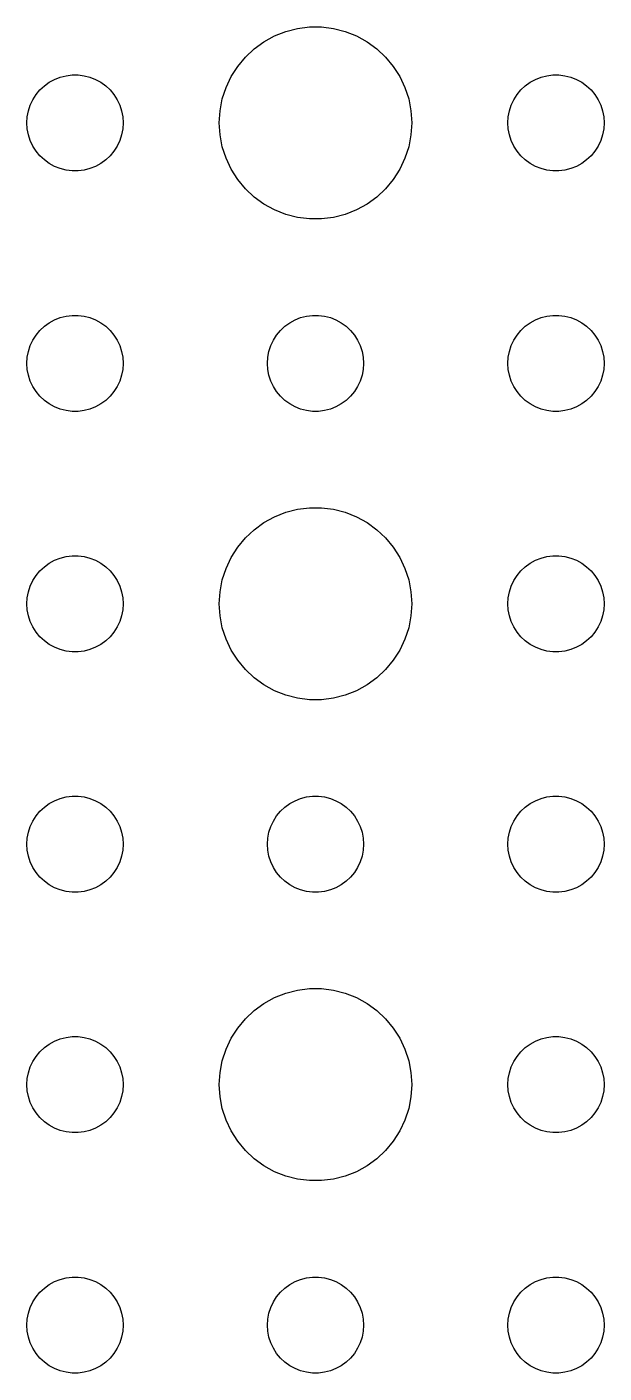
# Model space of a CAD drawing. Header units: metres. Extents: x -90 to 90, y -89 to 89.
# Drawn here: x 43.5 to 61.5, y -46.5 to -4.51 of the extents above; entities that cross this region are included whole.
import ezdxf

# ---------------------------------------------------------------- set-up
doc = ezdxf.new("R2010")
doc.units = ezdxf.units.M

msp = doc.modelspace()

# ---------------------------------------------------------------- linework, layer by layer
for p, q in [((51.5729, -4.64682), (51.9379, -4.55313)), ((51.9379, -4.55313), (52.3116, -4.50591)), ((52.3116, -4.50591), (52.6884, -4.50591)), ((52.6884, -4.50591), (53.0621, -4.55313)), ((53.0621, -4.55313), (53.427, -4.64682)), ((50.5877, -5.18845), (50.8925, -4.96701)), ((50.8925, -4.96701), (51.2227, -4.78551)), ((51.2227, -4.78551), (51.5729, -4.64682)), ((53.427, -4.64682), (53.7773, -4.78551)), ((53.7773, -4.78551), (54.1075, -4.96701)), ((54.1075, -4.96701), (54.4123, -5.18845)), ((50.0729, -5.73663), (50.3131, -5.44635)), ((50.3131, -5.44635), (50.5877, -5.18845)), ((54.4123, -5.18845), (54.6869, -5.44635)), ((54.6869, -5.44635), (54.927, -5.73663)), ((49.8711, -6.05473), (50.0729, -5.73663)), ((54.927, -5.73663), (55.1289, -6.05473)), ((44.0439, -6.34422), (44.1963, -6.23351)), ((44.1963, -6.23351), (44.3613, -6.14275)), ((44.3613, -6.14275), (44.5365, -6.07341)), ((44.5365, -6.07341), (44.7189, -6.02657)), ((44.7189, -6.02657), (44.9058, -6.00294)), ((44.9058, -6.00294), (45.0942, -6.00294)), ((45.0942, -6.00294), (45.2811, -6.02657)), ((45.2811, -6.02657), (45.4635, -6.07341)), ((45.4635, -6.07341), (45.6387, -6.14275)), ((45.6387, -6.14275), (45.8037, -6.23351)), ((45.8037, -6.23351), (45.9561, -6.34422)), ((49.7107, -6.39561), (49.8711, -6.05473)), ((55.1289, -6.05473), (55.2893, -6.39561)), ((59.0439, -6.34422), (59.1963, -6.23351)), ((59.1963, -6.23351), (59.3613, -6.14275)), ((59.3613, -6.14275), (59.5365, -6.07341)), ((59.5365, -6.07341), (59.7189, -6.02657)), ((59.7189, -6.02657), (59.9058, -6.00294)), ((59.9058, -6.00294), (60.0942, -6.00294)), ((60.0942, -6.00294), (60.2811, -6.02657)), ((60.2811, -6.02657), (60.4635, -6.07341)), ((60.4635, -6.07341), (60.6387, -6.14275)), ((60.6387, -6.14275), (60.8037, -6.23351)), ((60.8037, -6.23351), (60.9561, -6.34422)), ((43.6855, -6.77736), (43.7865, -6.61832)), ((43.7865, -6.61832), (43.9065, -6.47318)), ((43.9065, -6.47318), (44.0439, -6.34422)), ((45.9561, -6.34422), (46.0934, -6.47318)), ((46.0934, -6.47318), (46.2135, -6.61832)), ((46.2135, -6.61832), (46.3145, -6.77736)), ((49.5942, -6.75392), (49.7107, -6.39561)), ((55.2893, -6.39561), (55.4057, -6.75392)), ((58.6855, -6.77736), (58.7865, -6.61832)), ((58.7865, -6.61832), (58.9065, -6.47318)), ((58.9065, -6.47318), (59.0439, -6.34422)), ((60.9561, -6.34422), (61.0934, -6.47318)), ((61.0934, -6.47318), (61.2135, -6.61832)), ((61.2135, -6.61832), (61.3145, -6.77736)), ((43.5118, -7.312), (43.5471, -7.12695)), ((43.5471, -7.12695), (43.6053, -6.9478)), ((43.6053, -6.9478), (43.6855, -6.77736)), ((46.3145, -6.77736), (46.3947, -6.9478)), ((46.3947, -6.9478), (46.4529, -7.12695)), ((46.4529, -7.12695), (46.4882, -7.312)), ((49.5, -7.5), (49.5237, -7.12399)), ((49.5237, -7.12399), (49.5942, -6.75392)), ((55.4057, -6.75392), (55.4763, -7.12399)), ((55.4763, -7.12399), (55.5, -7.5)), ((58.5118, -7.312), (58.5471, -7.12695)), ((58.5471, -7.12695), (58.6053, -6.9478)), ((58.6053, -6.9478), (58.6855, -6.77736)), ((61.3145, -6.77736), (61.3947, -6.9478)), ((61.3947, -6.9478), (61.4529, -7.12695)), ((61.4529, -7.12695), (61.4882, -7.312)), ((43.5, -7.5), (43.5118, -7.312)), ((43.5118, -7.68799), (43.5, -7.5)), ((46.4882, -7.312), (46.5, -7.5)), ((46.5, -7.5), (46.4882, -7.68799)), ((49.5237, -7.87599), (49.5, -7.5)), ((55.5, -7.5), (55.4763, -7.87599)), ((58.5, -7.5), (58.5118, -7.312)), ((58.5118, -7.68799), (58.5, -7.5)), ((61.4882, -7.312), (61.5, -7.5)), ((61.5, -7.5), (61.4882, -7.68799)), ((43.5471, -7.87303), (43.5118, -7.68799)), ((43.6053, -8.05219), (43.5471, -7.87303)), ((46.4529, -7.87303), (46.3947, -8.05219)), ((46.4882, -7.68799), (46.4529, -7.87303)), ((49.5942, -8.24606), (49.5237, -7.87599)), ((55.4763, -7.87599), (55.4057, -8.24606)), ((58.5471, -7.87303), (58.5118, -7.68799)), ((58.6053, -8.05219), (58.5471, -7.87303)), ((61.4529, -7.87303), (61.3947, -8.05219)), ((61.4882, -7.68799), (61.4529, -7.87303)), ((43.6855, -8.22263), (43.6053, -8.05219)), ((43.7865, -8.38167), (43.6855, -8.22263)), ((43.9065, -8.52681), (43.7865, -8.38167)), ((46.2135, -8.38167), (46.0934, -8.52681)), ((46.3145, -8.22263), (46.2135, -8.38167)), ((46.3947, -8.05219), (46.3145, -8.22263)), ((49.7107, -8.60437), (49.5942, -8.24606)), ((55.4057, -8.24606), (55.2893, -8.60437)), ((58.6855, -8.22263), (58.6053, -8.05219)), ((58.7865, -8.38167), (58.6855, -8.22263)), ((58.9065, -8.52681), (58.7865, -8.38167)), ((61.2135, -8.38167), (61.0934, -8.52681)), ((61.3145, -8.22263), (61.2135, -8.38167)), ((61.3947, -8.05219), (61.3145, -8.22263)), ((44.0439, -8.65576), (43.9065, -8.52681)), ((44.1963, -8.76648), (44.0439, -8.65576)), ((44.3613, -8.85724), (44.1963, -8.76648)), ((45.8037, -8.76648), (45.6387, -8.85724)), ((45.9561, -8.65576), (45.8037, -8.76648)), ((46.0934, -8.52681), (45.9561, -8.65576)), ((49.8711, -8.94525), (49.7107, -8.60437)), ((55.2893, -8.60437), (55.1289, -8.94525)), ((59.0439, -8.65576), (58.9065, -8.52681)), ((59.1963, -8.76648), (59.0439, -8.65576)), ((59.3613, -8.85724), (59.1963, -8.76648)), ((60.8037, -8.76648), (60.6387, -8.85724)), ((60.9561, -8.65576), (60.8037, -8.76648)), ((61.0934, -8.52681), (60.9561, -8.65576)), ((44.5365, -8.92657), (44.3613, -8.85724)), ((44.7189, -8.97342), (44.5365, -8.92657)), ((44.9058, -8.99704), (44.7189, -8.97342)), ((45.0942, -8.99704), (44.9058, -8.99704)), ((45.2811, -8.97342), (45.0942, -8.99704)), ((45.4635, -8.92657), (45.2811, -8.97342)), ((45.6387, -8.85724), (45.4635, -8.92657)), ((50.0729, -9.26335), (49.8711, -8.94525)), ((55.1289, -8.94525), (54.927, -9.26335)), ((59.5365, -8.92657), (59.3613, -8.85724)), ((59.7189, -8.97342), (59.5365, -8.92657)), ((59.9058, -8.99704), (59.7189, -8.97342)), ((60.0942, -8.99704), (59.9058, -8.99704)), ((60.2811, -8.97342), (60.0942, -8.99704)), ((60.4635, -8.92657), (60.2811, -8.97342)), ((60.6387, -8.85724), (60.4635, -8.92657)), ((50.3131, -9.55363), (50.0729, -9.26335)), ((50.5877, -9.81154), (50.3131, -9.55363)), ((54.6869, -9.55363), (54.4123, -9.81154)), ((54.927, -9.26335), (54.6869, -9.55363)), ((50.8925, -10.033), (50.5877, -9.81154)), ((51.2227, -10.2145), (50.8925, -10.033)), ((54.1075, -10.033), (53.7773, -10.2145)), ((54.4123, -9.81154), (54.1075, -10.033)), ((51.5729, -10.3532), (51.2227, -10.2145)), ((51.9379, -10.4469), (51.5729, -10.3532)), ((52.3116, -10.4941), (51.9379, -10.4469)), ((52.6884, -10.4941), (52.3116, -10.4941)), ((53.0621, -10.4469), (52.6884, -10.4941)), ((53.427, -10.3532), (53.0621, -10.4469)), ((53.7773, -10.2145), (53.427, -10.3532)), ((43.9065, -13.9732), (44.0439, -13.8442)), ((44.0439, -13.8442), (44.1963, -13.7335)), ((44.1963, -13.7335), (44.3613, -13.6427)), ((44.3613, -13.6427), (44.5365, -13.5734)), ((44.5365, -13.5734), (44.7189, -13.5266)), ((44.7189, -13.5266), (44.9058, -13.5029)), ((44.9058, -13.5029), (45.0942, -13.5029)), ((45.0942, -13.5029), (45.2811, -13.5266)), ((45.2811, -13.5266), (45.4635, -13.5734)), ((45.4635, -13.5734), (45.6387, -13.6427)), ((45.6387, -13.6427), (45.8037, -13.7335)), ((45.8037, -13.7335), (45.9561, -13.8442)), ((45.9561, -13.8442), (46.0934, -13.9732)), ((51.4065, -13.9732), (51.5439, -13.8442)), ((51.5439, -13.8442), (51.6963, -13.7335)), ((51.6963, -13.7335), (51.8613, -13.6427)), ((51.8613, -13.6427), (52.0365, -13.5734)), ((52.0365, -13.5734), (52.2189, -13.5266)), ((52.2189, -13.5266), (52.4058, -13.5029)), ((52.4058, -13.5029), (52.5942, -13.5029)), ((52.5942, -13.5029), (52.7811, -13.5266)), ((52.7811, -13.5266), (52.9635, -13.5734)), ((52.9635, -13.5734), (53.1387, -13.6427)), ((53.1387, -13.6427), (53.3037, -13.7335)), ((53.3037, -13.7335), (53.4561, -13.8442)), ((53.4561, -13.8442), (53.5934, -13.9732)), ((58.9065, -13.9732), (59.0439, -13.8442)), ((59.0439, -13.8442), (59.1963, -13.7335)), ((59.1963, -13.7335), (59.3613, -13.6427)), ((59.3613, -13.6427), (59.5365, -13.5734)), ((59.5365, -13.5734), (59.7189, -13.5266)), ((59.7189, -13.5266), (59.9058, -13.5029)), ((59.9058, -13.5029), (60.0942, -13.5029)), ((60.0942, -13.5029), (60.2811, -13.5266)), ((60.2811, -13.5266), (60.4635, -13.5734)), ((60.4635, -13.5734), (60.6387, -13.6427)), ((60.6387, -13.6427), (60.8037, -13.7335)), ((60.8037, -13.7335), (60.9561, -13.8442)), ((60.9561, -13.8442), (61.0934, -13.9732)), ((43.6855, -14.2774), (43.7865, -14.1183)), ((43.7865, -14.1183), (43.9065, -13.9732)), ((46.0934, -13.9732), (46.2135, -14.1183)), ((46.2135, -14.1183), (46.3145, -14.2774)), ((51.1855, -14.2774), (51.2865, -14.1183)), ((51.2865, -14.1183), (51.4065, -13.9732)), ((53.5934, -13.9732), (53.7135, -14.1183)), ((53.7135, -14.1183), (53.8145, -14.2774)), ((58.6855, -14.2774), (58.7865, -14.1183)), ((58.7865, -14.1183), (58.9065, -13.9732)), ((61.0934, -13.9732), (61.2135, -14.1183)), ((61.2135, -14.1183), (61.3145, -14.2774)), ((43.5118, -14.812), (43.5471, -14.627)), ((43.5471, -14.627), (43.6053, -14.4478)), ((43.6053, -14.4478), (43.6855, -14.2774)), ((46.3145, -14.2774), (46.3947, -14.4478)), ((46.3947, -14.4478), (46.4529, -14.627)), ((46.4529, -14.627), (46.4882, -14.812)), ((51.0118, -14.812), (51.0471, -14.627)), ((51.0471, -14.627), (51.1053, -14.4478)), ((51.1053, -14.4478), (51.1855, -14.2774)), ((53.8145, -14.2774), (53.8947, -14.4478)), ((53.8947, -14.4478), (53.9529, -14.627)), ((53.9529, -14.627), (53.9882, -14.812)), ((58.5118, -14.812), (58.5471, -14.627)), ((58.5471, -14.627), (58.6053, -14.4478)), ((58.6053, -14.4478), (58.6855, -14.2774)), ((61.3145, -14.2774), (61.3947, -14.4478)), ((61.3947, -14.4478), (61.4529, -14.627)), ((61.4529, -14.627), (61.4882, -14.812)), ((43.5, -15), (43.5118, -14.812)), ((43.5118, -15.188), (43.5, -15)), ((46.4882, -14.812), (46.5, -15)), ((46.5, -15), (46.4882, -15.188)), ((51, -15), (51.0118, -14.812)), ((51.0118, -15.188), (51, -15)), ((53.9882, -14.812), (54, -15)), ((54, -15), (53.9882, -15.188)), ((58.5, -15), (58.5118, -14.812)), ((58.5118, -15.188), (58.5, -15)), ((61.4882, -14.812), (61.5, -15)), ((61.5, -15), (61.4882, -15.188)), ((43.5471, -15.373), (43.5118, -15.188)), ((43.6053, -15.5522), (43.5471, -15.373)), ((46.4529, -15.373), (46.3947, -15.5522)), ((46.4882, -15.188), (46.4529, -15.373)), ((51.0471, -15.373), (51.0118, -15.188)), ((51.1053, -15.5522), (51.0471, -15.373)), ((53.9529, -15.373), (53.8947, -15.5522)), ((53.9882, -15.188), (53.9529, -15.373)), ((58.5471, -15.373), (58.5118, -15.188)), ((58.6053, -15.5522), (58.5471, -15.373)), ((61.4529, -15.373), (61.3947, -15.5522)), ((61.4882, -15.188), (61.4529, -15.373)), ((43.6855, -15.7226), (43.6053, -15.5522)), ((43.7865, -15.8817), (43.6855, -15.7226)), ((43.9065, -16.0268), (43.7865, -15.8817)), ((46.2135, -15.8817), (46.0934, -16.0268)), ((46.3145, -15.7226), (46.2135, -15.8817)), ((46.3947, -15.5522), (46.3145, -15.7226)), ((51.1855, -15.7226), (51.1053, -15.5522)), ((51.2865, -15.8817), (51.1855, -15.7226)), ((51.4065, -16.0268), (51.2865, -15.8817)), ((53.7135, -15.8817), (53.5934, -16.0268)), ((53.8145, -15.7226), (53.7135, -15.8817)), ((53.8947, -15.5522), (53.8145, -15.7226)), ((58.6855, -15.7226), (58.6053, -15.5522)), ((58.7865, -15.8817), (58.6855, -15.7226)), ((58.9065, -16.0268), (58.7865, -15.8817)), ((61.2135, -15.8817), (61.0934, -16.0268)), ((61.3145, -15.7226), (61.2135, -15.8817)), ((61.3947, -15.5522), (61.3145, -15.7226)), ((44.0439, -16.1558), (43.9065, -16.0268)), ((44.1963, -16.2665), (44.0439, -16.1558)), ((44.3613, -16.3572), (44.1963, -16.2665)), ((44.5365, -16.4266), (44.3613, -16.3572)), ((45.6387, -16.3572), (45.4635, -16.4266)), ((45.8037, -16.2665), (45.6387, -16.3572)), ((45.9561, -16.1558), (45.8037, -16.2665)), ((46.0934, -16.0268), (45.9561, -16.1558)), ((51.5439, -16.1558), (51.4065, -16.0268)), ((51.6963, -16.2665), (51.5439, -16.1558)), ((51.8613, -16.3572), (51.6963, -16.2665)), ((52.0365, -16.4266), (51.8613, -16.3572)), ((53.1387, -16.3572), (52.9635, -16.4266)), ((53.3037, -16.2665), (53.1387, -16.3572)), ((53.4561, -16.1558), (53.3037, -16.2665)), ((53.5934, -16.0268), (53.4561, -16.1558)), ((59.0439, -16.1558), (58.9065, -16.0268)), ((59.1963, -16.2665), (59.0439, -16.1558)), ((59.3613, -16.3572), (59.1963, -16.2665)), ((59.5365, -16.4266), (59.3613, -16.3572)), ((60.6387, -16.3572), (60.4635, -16.4266)), ((60.8037, -16.2665), (60.6387, -16.3572)), ((60.9561, -16.1558), (60.8037, -16.2665)), ((61.0934, -16.0268), (60.9561, -16.1558)), ((44.7189, -16.4734), (44.5365, -16.4266)), ((44.9058, -16.497), (44.7189, -16.4734)), ((45.0942, -16.497), (44.9058, -16.497)), ((45.2811, -16.4734), (45.0942, -16.497)), ((45.4635, -16.4266), (45.2811, -16.4734)), ((52.2189, -16.4734), (52.0365, -16.4266)), ((52.4058, -16.497), (52.2189, -16.4734)), ((52.5942, -16.497), (52.4058, -16.497)), ((52.7811, -16.4734), (52.5942, -16.497)), ((52.9635, -16.4266), (52.7811, -16.4734)), ((59.7189, -16.4734), (59.5365, -16.4266)), ((59.9058, -16.497), (59.7189, -16.4734)), ((60.0942, -16.497), (59.9058, -16.497)), ((60.2811, -16.4734), (60.0942, -16.497)), ((60.4635, -16.4266), (60.2811, -16.4734)), ((51.2227, -19.7855), (51.5729, -19.6468)), ((51.5729, -19.6468), (51.9379, -19.5531)), ((51.9379, -19.5531), (52.3116, -19.5059)), ((52.3116, -19.5059), (52.6884, -19.5059)), ((52.6884, -19.5059), (53.0621, -19.5531)), ((53.0621, -19.5531), (53.427, -19.6468)), ((53.427, -19.6468), (53.7773, -19.7855)), ((50.5877, -20.1884), (50.8925, -19.967)), ((50.8925, -19.967), (51.2227, -19.7855)), ((53.7773, -19.7855), (54.1075, -19.967)), ((54.1075, -19.967), (54.4123, -20.1884)), ((50.0729, -20.7366), (50.3131, -20.4464)), ((50.3131, -20.4464), (50.5877, -20.1884)), ((54.4123, -20.1884), (54.6869, -20.4464)), ((54.6869, -20.4464), (54.927, -20.7366)), ((49.8711, -21.0547), (50.0729, -20.7366)), ((54.927, -20.7366), (55.1289, -21.0547)), ((43.9065, -21.4732), (44.0439, -21.3442)), ((44.0439, -21.3442), (44.1963, -21.2335)), ((44.1963, -21.2335), (44.3613, -21.1427)), ((44.3613, -21.1427), (44.5365, -21.0734)), ((44.5365, -21.0734), (44.7189, -21.0266)), ((44.7189, -21.0266), (44.9058, -21.003)), ((44.9058, -21.003), (45.0942, -21.003)), ((45.0942, -21.003), (45.2811, -21.0266)), ((45.2811, -21.0266), (45.4635, -21.0734)), ((45.4635, -21.0734), (45.6387, -21.1427)), ((45.6387, -21.1427), (45.8037, -21.2335)), ((45.8037, -21.2335), (45.9561, -21.3442)), ((45.9561, -21.3442), (46.0934, -21.4732)), ((49.5942, -21.7539), (49.7107, -21.3956)), ((49.7107, -21.3956), (49.8711, -21.0547)), ((55.1289, -21.0547), (55.2893, -21.3956)), ((55.2893, -21.3956), (55.4057, -21.7539)), ((58.9065, -21.4732), (59.0439, -21.3442)), ((59.0439, -21.3442), (59.1963, -21.2335)), ((59.1963, -21.2335), (59.3613, -21.1427)), ((59.3613, -21.1427), (59.5365, -21.0734)), ((59.5365, -21.0734), (59.7189, -21.0266)), ((59.7189, -21.0266), (59.9058, -21.003)), ((59.9058, -21.003), (60.0942, -21.003)), ((60.0942, -21.003), (60.2811, -21.0266)), ((60.2811, -21.0266), (60.4635, -21.0734)), ((60.4635, -21.0734), (60.6387, -21.1427)), ((60.6387, -21.1427), (60.8037, -21.2335)), ((60.8037, -21.2335), (60.9561, -21.3442)), ((60.9561, -21.3442), (61.0934, -21.4732)), ((43.6053, -21.9478), (43.6855, -21.7774)), ((43.6855, -21.7774), (43.7865, -21.6183)), ((43.7865, -21.6183), (43.9065, -21.4732)), ((46.0934, -21.4732), (46.2135, -21.6183)), ((46.2135, -21.6183), (46.3145, -21.7774)), ((46.3145, -21.7774), (46.3947, -21.9478)), ((49.5237, -22.124), (49.5942, -21.7539)), ((55.4057, -21.7539), (55.4763, -22.124)), ((58.6053, -21.9478), (58.6855, -21.7774)), ((58.6855, -21.7774), (58.7865, -21.6183)), ((58.7865, -21.6183), (58.9065, -21.4732)), ((61.0934, -21.4732), (61.2135, -21.6183)), ((61.2135, -21.6183), (61.3145, -21.7774)), ((61.3145, -21.7774), (61.3947, -21.9478)), ((43.5118, -22.312), (43.5471, -22.127)), ((43.5471, -22.127), (43.6053, -21.9478)), ((46.3947, -21.9478), (46.4529, -22.127)), ((46.4529, -22.127), (46.4882, -22.312)), ((49.5, -22.5), (49.5237, -22.124)), ((55.4763, -22.124), (55.5, -22.5)), ((58.5118, -22.312), (58.5471, -22.127)), ((58.5471, -22.127), (58.6053, -21.9478)), ((61.3947, -21.9478), (61.4529, -22.127)), ((61.4529, -22.127), (61.4882, -22.312)), ((43.5, -22.5), (43.5118, -22.312)), ((43.5118, -22.688), (43.5, -22.5)), ((46.4882, -22.312), (46.5, -22.5)), ((46.5, -22.5), (46.4882, -22.688)), ((49.5237, -22.876), (49.5, -22.5)), ((55.5, -22.5), (55.4763, -22.876)), ((58.5, -22.5), (58.5118, -22.312)), ((58.5118, -22.688), (58.5, -22.5)), ((61.4882, -22.312), (61.5, -22.5)), ((61.5, -22.5), (61.4882, -22.688)), ((43.5471, -22.873), (43.5118, -22.688)), ((43.6053, -23.0522), (43.5471, -22.873)), ((43.6855, -23.2226), (43.6053, -23.0522)), ((46.3947, -23.0522), (46.3145, -23.2226)), ((46.4529, -22.873), (46.3947, -23.0522)), ((46.4882, -22.688), (46.4529, -22.873)), ((49.5942, -23.2461), (49.5237, -22.876)), ((55.4763, -22.876), (55.4057, -23.2461)), ((58.5471, -22.873), (58.5118, -22.688)), ((58.6053, -23.0522), (58.5471, -22.873)), ((58.6855, -23.2226), (58.6053, -23.0522)), ((61.3947, -23.0522), (61.3145, -23.2226)), ((61.4529, -22.873), (61.3947, -23.0522)), ((61.4882, -22.688), (61.4529, -22.873)), ((43.7865, -23.3817), (43.6855, -23.2226)), ((43.9065, -23.5268), (43.7865, -23.3817)), ((46.2135, -23.3817), (46.0934, -23.5268)), ((46.3145, -23.2226), (46.2135, -23.3817)), ((49.7107, -23.6044), (49.5942, -23.2461)), ((55.4057, -23.2461), (55.2893, -23.6044)), ((58.7865, -23.3817), (58.6855, -23.2226)), ((58.9065, -23.5268), (58.7865, -23.3817)), ((61.2135, -23.3817), (61.0934, -23.5268)), ((61.3145, -23.2226), (61.2135, -23.3817)), ((44.0439, -23.6558), (43.9065, -23.5268)), ((44.1963, -23.7665), (44.0439, -23.6558)), ((44.3613, -23.8572), (44.1963, -23.7665)), ((44.5365, -23.9266), (44.3613, -23.8572)), ((44.7189, -23.9734), (44.5365, -23.9266)), ((45.4635, -23.9266), (45.2811, -23.9734)), ((45.6387, -23.8572), (45.4635, -23.9266)), ((45.8037, -23.7665), (45.6387, -23.8572)), ((45.9561, -23.6558), (45.8037, -23.7665)), ((46.0934, -23.5268), (45.9561, -23.6558)), ((49.8711, -23.9453), (49.7107, -23.6044)), ((55.2893, -23.6044), (55.1289, -23.9453)), ((59.0439, -23.6558), (58.9065, -23.5268)), ((59.1963, -23.7665), (59.0439, -23.6558)), ((59.3613, -23.8572), (59.1963, -23.7665)), ((59.5365, -23.9266), (59.3613, -23.8572)), ((59.7189, -23.9734), (59.5365, -23.9266)), ((60.4635, -23.9266), (60.2811, -23.9734)), ((60.6387, -23.8572), (60.4635, -23.9266)), ((60.8037, -23.7665), (60.6387, -23.8572)), ((60.9561, -23.6558), (60.8037, -23.7665)), ((61.0934, -23.5268), (60.9561, -23.6558)), ((44.9058, -23.997), (44.7189, -23.9734)), ((45.0942, -23.997), (44.9058, -23.997)), ((45.2811, -23.9734), (45.0942, -23.997)), ((50.0729, -24.2634), (49.8711, -23.9453)), ((50.3131, -24.5536), (50.0729, -24.2634)), ((54.927, -24.2634), (54.6869, -24.5536)), ((55.1289, -23.9453), (54.927, -24.2634)), ((59.9058, -23.997), (59.7189, -23.9734)), ((60.0942, -23.997), (59.9058, -23.997)), ((60.2811, -23.9734), (60.0942, -23.997)), ((50.5877, -24.8115), (50.3131, -24.5536)), ((54.6869, -24.5536), (54.4123, -24.8115)), ((50.8925, -25.033), (50.5877, -24.8115)), ((51.2227, -25.2145), (50.8925, -25.033)), ((54.1075, -25.033), (53.7773, -25.2145)), ((54.4123, -24.8115), (54.1075, -25.033)), ((51.5729, -25.3532), (51.2227, -25.2145)), ((51.9379, -25.4469), (51.5729, -25.3532)), ((52.3116, -25.4941), (51.9379, -25.4469)), ((52.6884, -25.4941), (52.3116, -25.4941)), ((53.0621, -25.4469), (52.6884, -25.4941)), ((53.427, -25.3532), (53.0621, -25.4469)), ((53.7773, -25.2145), (53.427, -25.3532)), ((44.5365, -28.5734), (44.7189, -28.5266)), ((44.7189, -28.5266), (44.9058, -28.503)), ((44.9058, -28.503), (45.0942, -28.503)), ((45.0942, -28.503), (45.2811, -28.5266)), ((45.2811, -28.5266), (45.4635, -28.5734)), ((52.0365, -28.5734), (52.2189, -28.5266)), ((52.2189, -28.5266), (52.4058, -28.503)), ((52.4058, -28.503), (52.5942, -28.503)), ((52.5942, -28.503), (52.7811, -28.5266)), ((52.7811, -28.5266), (52.9635, -28.5734)), ((59.5365, -28.5734), (59.7189, -28.5266)), ((59.7189, -28.5266), (59.9058, -28.503)), ((59.9058, -28.503), (60.0942, -28.503)), ((60.0942, -28.503), (60.2811, -28.5266)), ((60.2811, -28.5266), (60.4635, -28.5734)), ((43.7865, -29.1183), (43.9065, -28.9732)), ((43.9065, -28.9732), (44.0439, -28.8442)), ((44.0439, -28.8442), (44.1963, -28.7335)), ((44.1963, -28.7335), (44.3613, -28.6427)), ((44.3613, -28.6427), (44.5365, -28.5734)), ((45.4635, -28.5734), (45.6387, -28.6427)), ((45.6387, -28.6427), (45.8037, -28.7335)), ((45.8037, -28.7335), (45.9561, -28.8442)), ((45.9561, -28.8442), (46.0934, -28.9732)), ((46.0934, -28.9732), (46.2135, -29.1183)), ((51.2865, -29.1183), (51.4065, -28.9732)), ((51.4065, -28.9732), (51.5439, -28.8442)), ((51.5439, -28.8442), (51.6963, -28.7335)), ((51.6963, -28.7335), (51.8613, -28.6427)), ((51.8613, -28.6427), (52.0365, -28.5734)), ((52.9635, -28.5734), (53.1387, -28.6427)), ((53.1387, -28.6427), (53.3037, -28.7335)), ((53.3037, -28.7335), (53.4561, -28.8442)), ((53.4561, -28.8442), (53.5934, -28.9732)), ((53.5934, -28.9732), (53.7135, -29.1183)), ((58.7865, -29.1183), (58.9065, -28.9732)), ((58.9065, -28.9732), (59.0439, -28.8442)), ((59.0439, -28.8442), (59.1963, -28.7335)), ((59.1963, -28.7335), (59.3613, -28.6427)), ((59.3613, -28.6427), (59.5365, -28.5734)), ((60.4635, -28.5734), (60.6387, -28.6427)), ((60.6387, -28.6427), (60.8037, -28.7335)), ((60.8037, -28.7335), (60.9561, -28.8442)), ((60.9561, -28.8442), (61.0934, -28.9732)), ((61.0934, -28.9732), (61.2135, -29.1183)), ((43.6053, -29.4478), (43.6855, -29.2774)), ((43.6855, -29.2774), (43.7865, -29.1183)), ((46.2135, -29.1183), (46.3145, -29.2774)), ((46.3145, -29.2774), (46.3947, -29.4478)), ((51.1053, -29.4478), (51.1855, -29.2774)), ((51.1855, -29.2774), (51.2865, -29.1183)), ((53.7135, -29.1183), (53.8145, -29.2774)), ((53.8145, -29.2774), (53.8947, -29.4478)), ((58.6053, -29.4478), (58.6855, -29.2774)), ((58.6855, -29.2774), (58.7865, -29.1183)), ((61.2135, -29.1183), (61.3145, -29.2774)), ((61.3145, -29.2774), (61.3947, -29.4478)), ((43.5, -30), (43.5118, -29.812)), ((43.5118, -29.812), (43.5471, -29.627)), ((43.5471, -29.627), (43.6053, -29.4478)), ((46.3947, -29.4478), (46.4529, -29.627)), ((46.4529, -29.627), (46.4882, -29.812)), ((46.4882, -29.812), (46.5, -30)), ((51, -30), (51.0118, -29.812)), ((51.0118, -29.812), (51.0471, -29.627)), ((51.0471, -29.627), (51.1053, -29.4478)), ((53.8947, -29.4478), (53.9529, -29.627)), ((53.9529, -29.627), (53.9882, -29.812)), ((53.9882, -29.812), (54, -30)), ((58.5, -30), (58.5118, -29.812)), ((58.5118, -29.812), (58.5471, -29.627)), ((58.5471, -29.627), (58.6053, -29.4478)), ((61.3947, -29.4478), (61.4529, -29.627)), ((61.4529, -29.627), (61.4882, -29.812)), ((61.4882, -29.812), (61.5, -30)), ((43.5118, -30.188), (43.5, -30)), ((43.5471, -30.373), (43.5118, -30.188)), ((46.4882, -30.188), (46.4529, -30.373)), ((46.5, -30), (46.4882, -30.188)), ((51.0118, -30.188), (51, -30)), ((51.0471, -30.373), (51.0118, -30.188)), ((53.9882, -30.188), (53.9529, -30.373)), ((54, -30), (53.9882, -30.188)), ((58.5118, -30.188), (58.5, -30)), ((58.5471, -30.373), (58.5118, -30.188)), ((61.4882, -30.188), (61.4529, -30.373)), ((61.5, -30), (61.4882, -30.188)), ((43.6053, -30.5522), (43.5471, -30.373)), ((43.6855, -30.7226), (43.6053, -30.5522)), ((46.3947, -30.5522), (46.3145, -30.7226)), ((46.4529, -30.373), (46.3947, -30.5522)), ((51.1053, -30.5522), (51.0471, -30.373)), ((51.1855, -30.7226), (51.1053, -30.5522)), ((53.8947, -30.5522), (53.8145, -30.7226)), ((53.9529, -30.373), (53.8947, -30.5522)), ((58.6053, -30.5522), (58.5471, -30.373)), ((58.6855, -30.7226), (58.6053, -30.5522)), ((61.3947, -30.5522), (61.3145, -30.7226)), ((61.4529, -30.373), (61.3947, -30.5522)), ((43.7865, -30.8817), (43.6855, -30.7226)), ((43.9065, -31.0268), (43.7865, -30.8817)), ((44.0439, -31.1558), (43.9065, -31.0268)), ((46.0934, -31.0268), (45.9561, -31.1558)), ((46.2135, -30.8817), (46.0934, -31.0268)), ((46.3145, -30.7226), (46.2135, -30.8817)), ((51.2865, -30.8817), (51.1855, -30.7226)), ((51.4065, -31.0268), (51.2865, -30.8817)), ((51.5439, -31.1558), (51.4065, -31.0268)), ((53.5934, -31.0268), (53.4561, -31.1558)), ((53.7135, -30.8817), (53.5934, -31.0268)), ((53.8145, -30.7226), (53.7135, -30.8817)), ((58.7865, -30.8817), (58.6855, -30.7226)), ((58.9065, -31.0268), (58.7865, -30.8817)), ((59.0439, -31.1558), (58.9065, -31.0268)), ((61.0934, -31.0268), (60.9561, -31.1558)), ((61.2135, -30.8817), (61.0934, -31.0268)), ((61.3145, -30.7226), (61.2135, -30.8817)), ((44.1963, -31.2665), (44.0439, -31.1558)), ((44.3613, -31.3572), (44.1963, -31.2665)), ((44.5365, -31.4266), (44.3613, -31.3572)), ((44.7189, -31.4734), (44.5365, -31.4266)), ((44.9058, -31.497), (44.7189, -31.4734)), ((45.2811, -31.4734), (45.0942, -31.497)), ((45.4635, -31.4266), (45.2811, -31.4734)), ((45.6387, -31.3572), (45.4635, -31.4266)), ((45.8037, -31.2665), (45.6387, -31.3572)), ((45.9561, -31.1558), (45.8037, -31.2665)), ((51.6963, -31.2665), (51.5439, -31.1558)), ((51.8613, -31.3572), (51.6963, -31.2665)), ((52.0365, -31.4266), (51.8613, -31.3572)), ((52.2189, -31.4734), (52.0365, -31.4266)), ((52.4058, -31.497), (52.2189, -31.4734)), ((52.7811, -31.4734), (52.5942, -31.497)), ((52.9635, -31.4266), (52.7811, -31.4734)), ((53.1387, -31.3572), (52.9635, -31.4266)), ((53.3037, -31.2665), (53.1387, -31.3572)), ((53.4561, -31.1558), (53.3037, -31.2665)), ((59.1963, -31.2665), (59.0439, -31.1558)), ((59.3613, -31.3572), (59.1963, -31.2665)), ((59.5365, -31.4266), (59.3613, -31.3572)), ((59.7189, -31.4734), (59.5365, -31.4266)), ((59.9058, -31.497), (59.7189, -31.4734)), ((60.2811, -31.4734), (60.0942, -31.497)), ((60.4635, -31.4266), (60.2811, -31.4734)), ((60.6387, -31.3572), (60.4635, -31.4266)), ((60.8037, -31.2665), (60.6387, -31.3572)), ((60.9561, -31.1558), (60.8037, -31.2665)), ((45.0942, -31.497), (44.9058, -31.497)), ((52.5942, -31.497), (52.4058, -31.497)), ((60.0942, -31.497), (59.9058, -31.497)), ((50.8925, -34.967), (51.2227, -34.7855)), ((51.2227, -34.7855), (51.5729, -34.6468)), ((51.5729, -34.6468), (51.9379, -34.5531)), ((51.9379, -34.5531), (52.3116, -34.5059)), ((52.3116, -34.5059), (52.6884, -34.5059)), ((52.6884, -34.5059), (53.0621, -34.5531)), ((53.0621, -34.5531), (53.427, -34.6468)), ((53.427, -34.6468), (53.7773, -34.7855)), ((53.7773, -34.7855), (54.1075, -34.967)), ((50.3131, -35.4464), (50.5877, -35.1885)), ((50.5877, -35.1885), (50.8925, -34.967)), ((54.1075, -34.967), (54.4123, -35.1885)), ((54.4123, -35.1885), (54.6869, -35.4464)), ((50.0729, -35.7366), (50.3131, -35.4464)), ((54.6869, -35.4464), (54.927, -35.7366)), ((44.3613, -36.1428), (44.5365, -36.0734)), ((44.5365, -36.0734), (44.7189, -36.0266)), ((44.7189, -36.0266), (44.9058, -36.003)), ((44.9058, -36.003), (45.0942, -36.003)), ((45.0942, -36.003), (45.2811, -36.0266)), ((45.2811, -36.0266), (45.4635, -36.0734)), ((45.4635, -36.0734), (45.6387, -36.1428)), ((49.7107, -36.3956), (49.8711, -36.0547)), ((49.8711, -36.0547), (50.0729, -35.7366)), ((54.927, -35.7366), (55.1289, -36.0547)), ((55.1289, -36.0547), (55.2893, -36.3956)), ((59.3613, -36.1428), (59.5365, -36.0734)), ((59.5365, -36.0734), (59.7189, -36.0266)), ((59.7189, -36.0266), (59.9058, -36.003)), ((59.9058, -36.003), (60.0942, -36.003)), ((60.0942, -36.003), (60.2811, -36.0266)), ((60.2811, -36.0266), (60.4635, -36.0734)), ((60.4635, -36.0734), (60.6387, -36.1428)), ((43.7865, -36.6183), (43.9065, -36.4732)), ((43.9065, -36.4732), (44.0439, -36.3442)), ((44.0439, -36.3442), (44.1963, -36.2335)), ((44.1963, -36.2335), (44.3613, -36.1428)), ((45.6387, -36.1428), (45.8037, -36.2335)), ((45.8037, -36.2335), (45.9561, -36.3442)), ((45.9561, -36.3442), (46.0934, -36.4732)), ((46.0934, -36.4732), (46.2135, -36.6183)), ((49.5942, -36.7539), (49.7107, -36.3956)), ((55.2893, -36.3956), (55.4057, -36.7539)), ((58.7865, -36.6183), (58.9065, -36.4732)), ((58.9065, -36.4732), (59.0439, -36.3442)), ((59.0439, -36.3442), (59.1963, -36.2335)), ((59.1963, -36.2335), (59.3613, -36.1428)), ((60.6387, -36.1428), (60.8037, -36.2335)), ((60.8037, -36.2335), (60.9561, -36.3442)), ((60.9561, -36.3442), (61.0934, -36.4732)), ((61.0934, -36.4732), (61.2135, -36.6183)), ((43.5471, -37.127), (43.6053, -36.9478)), ((43.6053, -36.9478), (43.6855, -36.7774)), ((43.6855, -36.7774), (43.7865, -36.6183)), ((46.2135, -36.6183), (46.3145, -36.7774)), ((46.3145, -36.7774), (46.3947, -36.9478)), ((46.3947, -36.9478), (46.4529, -37.127)), ((49.5237, -37.124), (49.5942, -36.7539)), ((55.4057, -36.7539), (55.4763, -37.124)), ((58.5471, -37.127), (58.6053, -36.9478)), ((58.6053, -36.9478), (58.6855, -36.7774)), ((58.6855, -36.7774), (58.7865, -36.6183)), ((61.2135, -36.6183), (61.3145, -36.7774)), ((61.3145, -36.7774), (61.3947, -36.9478)), ((61.3947, -36.9478), (61.4529, -37.127)), ((43.5, -37.5), (43.5118, -37.312)), ((43.5118, -37.312), (43.5471, -37.127)), ((46.4529, -37.127), (46.4882, -37.312)), ((46.4882, -37.312), (46.5, -37.5)), ((49.5, -37.5), (49.5237, -37.124)), ((55.4763, -37.124), (55.5, -37.5)), ((58.5, -37.5), (58.5118, -37.312)), ((58.5118, -37.312), (58.5471, -37.127)), ((61.4529, -37.127), (61.4882, -37.312)), ((61.4882, -37.312), (61.5, -37.5)), ((43.5118, -37.688), (43.5, -37.5)), ((43.5471, -37.873), (43.5118, -37.688)), ((46.4882, -37.688), (46.4529, -37.873)), ((46.5, -37.5), (46.4882, -37.688)), ((49.5237, -37.876), (49.5, -37.5)), ((55.5, -37.5), (55.4763, -37.876)), ((58.5118, -37.688), (58.5, -37.5)), ((58.5471, -37.873), (58.5118, -37.688)), ((61.4882, -37.688), (61.4529, -37.873)), ((61.5, -37.5), (61.4882, -37.688)), ((43.6053, -38.0522), (43.5471, -37.873)), ((43.6855, -38.2226), (43.6053, -38.0522)), ((46.3947, -38.0522), (46.3145, -38.2226)), ((46.4529, -37.873), (46.3947, -38.0522)), ((49.5942, -38.2461), (49.5237, -37.876)), ((55.4763, -37.876), (55.4057, -38.2461)), ((58.6053, -38.0522), (58.5471, -37.873)), ((58.6855, -38.2226), (58.6053, -38.0522)), ((61.3947, -38.0522), (61.3145, -38.2226)), ((61.4529, -37.873), (61.3947, -38.0522)), ((43.7865, -38.3817), (43.6855, -38.2226)), ((43.9065, -38.5268), (43.7865, -38.3817)), ((44.0439, -38.6558), (43.9065, -38.5268)), ((46.0934, -38.5268), (45.9561, -38.6558)), ((46.2135, -38.3817), (46.0934, -38.5268)), ((46.3145, -38.2226), (46.2135, -38.3817)), ((49.7107, -38.6044), (49.5942, -38.2461)), ((49.8711, -38.9453), (49.7107, -38.6044)), ((55.2893, -38.6044), (55.1289, -38.9453)), ((55.4057, -38.2461), (55.2893, -38.6044)), ((58.7865, -38.3817), (58.6855, -38.2226)), ((58.9065, -38.5268), (58.7865, -38.3817)), ((59.0439, -38.6558), (58.9065, -38.5268)), ((61.0934, -38.5268), (60.9561, -38.6558)), ((61.2135, -38.3817), (61.0934, -38.5268)), ((61.3145, -38.2226), (61.2135, -38.3817)), ((44.1963, -38.7665), (44.0439, -38.6558)), ((44.3613, -38.8572), (44.1963, -38.7665)), ((44.5365, -38.9266), (44.3613, -38.8572)), ((44.7189, -38.9734), (44.5365, -38.9266)), ((44.9058, -38.997), (44.7189, -38.9734)), ((45.0942, -38.997), (44.9058, -38.997)), ((45.2811, -38.9734), (45.0942, -38.997)), ((45.4635, -38.9266), (45.2811, -38.9734)), ((45.6387, -38.8572), (45.4635, -38.9266)), ((45.8037, -38.7665), (45.6387, -38.8572)), ((45.9561, -38.6558), (45.8037, -38.7665)), ((50.0729, -39.2634), (49.8711, -38.9453)), ((55.1289, -38.9453), (54.927, -39.2634)), ((59.1963, -38.7665), (59.0439, -38.6558)), ((59.3613, -38.8572), (59.1963, -38.7665)), ((59.5365, -38.9266), (59.3613, -38.8572)), ((59.7189, -38.9734), (59.5365, -38.9266)), ((59.9058, -38.997), (59.7189, -38.9734)), ((60.0942, -38.997), (59.9058, -38.997)), ((60.2811, -38.9734), (60.0942, -38.997)), ((60.4635, -38.9266), (60.2811, -38.9734)), ((60.6387, -38.8572), (60.4635, -38.9266)), ((60.8037, -38.7665), (60.6387, -38.8572)), ((60.9561, -38.6558), (60.8037, -38.7665)), ((50.3131, -39.5536), (50.0729, -39.2634)), ((54.927, -39.2634), (54.6869, -39.5536)), ((50.5877, -39.8115), (50.3131, -39.5536)), ((50.8925, -40.033), (50.5877, -39.8115)), ((54.4123, -39.8115), (54.1075, -40.033)), ((54.6869, -39.5536), (54.4123, -39.8115)), ((51.2227, -40.2145), (50.8925, -40.033)), ((51.5729, -40.3532), (51.2227, -40.2145)), ((53.7773, -40.2145), (53.427, -40.3532)), ((54.1075, -40.033), (53.7773, -40.2145)), ((51.9379, -40.4469), (51.5729, -40.3532)), ((52.3116, -40.4941), (51.9379, -40.4469)), ((52.6884, -40.4941), (52.3116, -40.4941)), ((53.0621, -40.4469), (52.6884, -40.4941)), ((53.427, -40.3532), (53.0621, -40.4469)), ((44.1963, -43.7335), (44.3613, -43.6428)), ((44.3613, -43.6428), (44.5365, -43.5734)), ((44.5365, -43.5734), (44.7189, -43.5266)), ((44.7189, -43.5266), (44.9058, -43.503)), ((44.9058, -43.503), (45.0942, -43.503)), ((45.0942, -43.503), (45.2811, -43.5266)), ((45.2811, -43.5266), (45.4635, -43.5734)), ((45.4635, -43.5734), (45.6387, -43.6428)), ((45.6387, -43.6428), (45.8037, -43.7335)), ((51.6963, -43.7335), (51.8613, -43.6428)), ((51.8613, -43.6428), (52.0365, -43.5734)), ((52.0365, -43.5734), (52.2189, -43.5266)), ((52.2189, -43.5266), (52.4058, -43.503)), ((52.4058, -43.503), (52.5942, -43.503)), ((52.5942, -43.503), (52.7811, -43.5266)), ((52.7811, -43.5266), (52.9635, -43.5734)), ((52.9635, -43.5734), (53.1387, -43.6428)), ((53.1387, -43.6428), (53.3037, -43.7335)), ((59.1963, -43.7335), (59.3613, -43.6428)), ((59.3613, -43.6428), (59.5365, -43.5734)), ((59.5365, -43.5734), (59.7189, -43.5266)), ((59.7189, -43.5266), (59.9058, -43.503)), ((59.9058, -43.503), (60.0942, -43.503)), ((60.0942, -43.503), (60.2811, -43.5266)), ((60.2811, -43.5266), (60.4635, -43.5734)), ((60.4635, -43.5734), (60.6387, -43.6428)), ((60.6387, -43.6428), (60.8037, -43.7335)), ((43.7865, -44.1183), (43.9065, -43.9732)), ((43.9065, -43.9732), (44.0439, -43.8442)), ((44.0439, -43.8442), (44.1963, -43.7335)), ((45.8037, -43.7335), (45.9561, -43.8442)), ((45.9561, -43.8442), (46.0934, -43.9732)), ((46.0934, -43.9732), (46.2135, -44.1183)), ((51.2865, -44.1183), (51.4065, -43.9732)), ((51.4065, -43.9732), (51.5439, -43.8442)), ((51.5439, -43.8442), (51.6963, -43.7335)), ((53.3037, -43.7335), (53.4561, -43.8442)), ((53.4561, -43.8442), (53.5934, -43.9732)), ((53.5934, -43.9732), (53.7135, -44.1183)), ((58.7865, -44.1183), (58.9065, -43.9732)), ((58.9065, -43.9732), (59.0439, -43.8442)), ((59.0439, -43.8442), (59.1963, -43.7335)), ((60.8037, -43.7335), (60.9561, -43.8442)), ((60.9561, -43.8442), (61.0934, -43.9732)), ((61.0934, -43.9732), (61.2135, -44.1183)), ((43.5471, -44.627), (43.6053, -44.4478)), ((43.6053, -44.4478), (43.6855, -44.2774)), ((43.6855, -44.2774), (43.7865, -44.1183)), ((46.2135, -44.1183), (46.3145, -44.2774)), ((46.3145, -44.2774), (46.3947, -44.4478)), ((46.3947, -44.4478), (46.4529, -44.627)), ((51.0471, -44.627), (51.1053, -44.4478)), ((51.1053, -44.4478), (51.1855, -44.2774)), ((51.1855, -44.2774), (51.2865, -44.1183)), ((53.7135, -44.1183), (53.8145, -44.2774)), ((53.8145, -44.2774), (53.8947, -44.4478)), ((53.8947, -44.4478), (53.9529, -44.627)), ((58.5471, -44.627), (58.6053, -44.4478)), ((58.6053, -44.4478), (58.6855, -44.2774)), ((58.6855, -44.2774), (58.7865, -44.1183)), ((61.2135, -44.1183), (61.3145, -44.2774)), ((61.3145, -44.2774), (61.3947, -44.4478)), ((61.3947, -44.4478), (61.4529, -44.627)), ((43.5, -45), (43.5118, -44.812)), ((43.5118, -44.812), (43.5471, -44.627)), ((46.4529, -44.627), (46.4882, -44.812)), ((46.4882, -44.812), (46.5, -45)), ((51, -45), (51.0118, -44.812)), ((51.0118, -44.812), (51.0471, -44.627)), ((53.9529, -44.627), (53.9882, -44.812)), ((53.9882, -44.812), (54, -45)), ((58.5, -45), (58.5118, -44.812)), ((58.5118, -44.812), (58.5471, -44.627)), ((61.4529, -44.627), (61.4882, -44.812)), ((61.4882, -44.812), (61.5, -45)), ((43.5118, -45.188), (43.5, -45)), ((43.5471, -45.373), (43.5118, -45.188)), ((46.4882, -45.188), (46.4529, -45.373)), ((46.5, -45), (46.4882, -45.188)), ((51.0118, -45.188), (51, -45)), ((51.0471, -45.373), (51.0118, -45.188)), ((53.9882, -45.188), (53.9529, -45.373)), ((54, -45), (53.9882, -45.188)), ((58.5118, -45.188), (58.5, -45)), ((58.5471, -45.373), (58.5118, -45.188)), ((61.4882, -45.188), (61.4529, -45.373)), ((61.5, -45), (61.4882, -45.188)), ((43.6053, -45.5522), (43.5471, -45.373)), ((43.6855, -45.7226), (43.6053, -45.5522)), ((43.7865, -45.8817), (43.6855, -45.7226)), ((46.3145, -45.7226), (46.2135, -45.8817)), ((46.3947, -45.5522), (46.3145, -45.7226)), ((46.4529, -45.373), (46.3947, -45.5522)), ((51.1053, -45.5522), (51.0471, -45.373)), ((51.1855, -45.7226), (51.1053, -45.5522)), ((51.2865, -45.8817), (51.1855, -45.7226)), ((53.8145, -45.7226), (53.7135, -45.8817)), ((53.8947, -45.5522), (53.8145, -45.7226)), ((53.9529, -45.373), (53.8947, -45.5522)), ((58.6053, -45.5522), (58.5471, -45.373)), ((58.6855, -45.7226), (58.6053, -45.5522)), ((58.7865, -45.8817), (58.6855, -45.7226)), ((61.3145, -45.7226), (61.2135, -45.8817)), ((61.3947, -45.5522), (61.3145, -45.7226)), ((61.4529, -45.373), (61.3947, -45.5522)), ((43.9065, -46.0268), (43.7865, -45.8817)), ((44.0439, -46.1558), (43.9065, -46.0268)), ((44.1963, -46.2665), (44.0439, -46.1558)), ((45.9561, -46.1558), (45.8037, -46.2665)), ((46.0934, -46.0268), (45.9561, -46.1558)), ((46.2135, -45.8817), (46.0934, -46.0268)), ((51.4065, -46.0268), (51.2865, -45.8817)), ((51.5439, -46.1558), (51.4065, -46.0268)), ((51.6963, -46.2665), (51.5439, -46.1558)), ((53.4561, -46.1558), (53.3037, -46.2665)), ((53.5934, -46.0268), (53.4561, -46.1558)), ((53.7135, -45.8817), (53.5934, -46.0268)), ((58.9065, -46.0268), (58.7865, -45.8817)), ((59.0439, -46.1558), (58.9065, -46.0268)), ((59.1963, -46.2665), (59.0439, -46.1558)), ((60.9561, -46.1558), (60.8037, -46.2665)), ((61.0934, -46.0268), (60.9561, -46.1558)), ((61.2135, -45.8817), (61.0934, -46.0268)), ((44.3613, -46.3572), (44.1963, -46.2665)), ((44.5365, -46.4266), (44.3613, -46.3572)), ((44.7189, -46.4734), (44.5365, -46.4266)), ((44.9058, -46.497), (44.7189, -46.4734)), ((45.0942, -46.497), (44.9058, -46.497)), ((45.2811, -46.4734), (45.0942, -46.497)), ((45.4635, -46.4266), (45.2811, -46.4734)), ((45.6387, -46.3572), (45.4635, -46.4266)), ((45.8037, -46.2665), (45.6387, -46.3572)), ((51.8613, -46.3572), (51.6963, -46.2665)), ((52.0365, -46.4266), (51.8613, -46.3572)), ((52.2189, -46.4734), (52.0365, -46.4266)), ((52.4058, -46.497), (52.2189, -46.4734)), ((52.5942, -46.497), (52.4058, -46.497)), ((52.7811, -46.4734), (52.5942, -46.497)), ((52.9635, -46.4266), (52.7811, -46.4734)), ((53.1387, -46.3572), (52.9635, -46.4266)), ((53.3037, -46.2665), (53.1387, -46.3572)), ((59.3613, -46.3572), (59.1963, -46.2665)), ((59.5365, -46.4266), (59.3613, -46.3572)), ((59.7189, -46.4734), (59.5365, -46.4266)), ((59.9058, -46.497), (59.7189, -46.4734)), ((60.0942, -46.497), (59.9058, -46.497)), ((60.2811, -46.4734), (60.0942, -46.497)), ((60.4635, -46.4266), (60.2811, -46.4734)), ((60.6387, -46.3572), (60.4635, -46.4266)), ((60.8037, -46.2665), (60.6387, -46.3572))]:
    msp.add_line(p, q)

doc.saveas('drawing.dxf')
